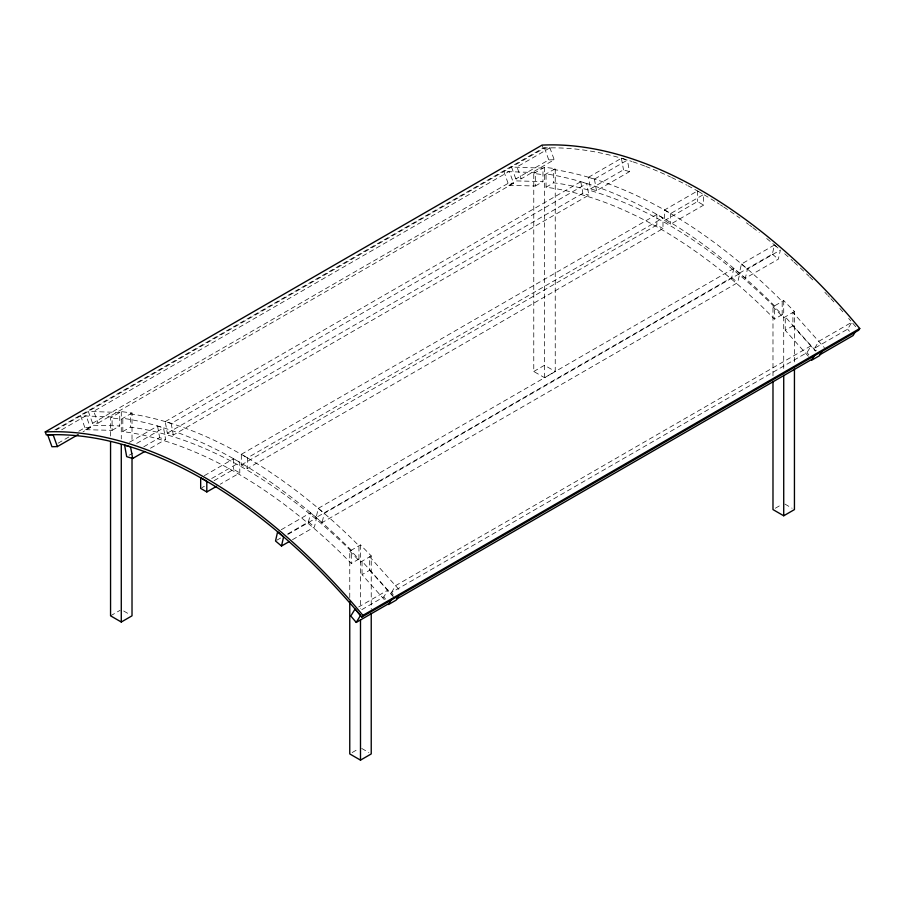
<?xml version="1.0" encoding="UTF-8"?>
<svg xmlns="http://www.w3.org/2000/svg" width="905" height="905" viewBox="0 0 905 905"><rect width="100%" height="100%" fill="white"/><g stroke="black" fill="none" stroke-linecap="round" stroke-linejoin="round"><path stroke-width="0.68" stroke-dasharray="4.53 3.39" d="M287.733 533.927L308.492 521.936L310.573 512.796L322.135 522.57L737.677 282.654L739.77 273.502L324.216 513.418L322.135 522.57M733.797 268.446L318.243 508.372L316.162 517.513L731.704 277.597L733.797 268.446L745.347 278.22L778.323 259.192L780.404 250.04L747.44 269.079L745.347 278.22M292.485 539.685L314.465 526.993L316.546 517.852L287.247 534.765M774.431 244.995L741.455 264.022L739.374 273.163L772.338 254.135L774.431 244.995L778.413 248.355A467.749 270.052 60 0 0 765.653 237.687M361.785 609.653L383.765 596.961L388.03 590.003L358.719 606.927M391.435 592.537L395.7 585.58L811.242 345.665L806.989 352.622L391.435 592.537L393.245 594.675M814.647 348.187L818.912 341.242L851.877 322.203L847.623 329.16L814.647 348.187L816.468 350.326M54.888 429.966L543.147 148.069L549.935 147.877L554.199 159.755L521.235 178.783L515.793 178.93L548.769 159.902L554.199 159.755M56.234 429.92L544.505 148.024A467.749 270.052 60 0 1 628.726 160.457M61.664 429.785L86.088 415.678L90.353 427.556L83.022 431.787M549.935 147.877L516.97 166.916L521.235 178.783M58.044 443.212L69.04 436.866M78.803 431.221L84.912 427.703L90.353 427.556M85.624 429.683L112.084 430.35L112.084 416.911L80.647 415.825L85.624 429.683L93.294 425.248L119.754 425.927L119.754 412.476L88.317 411.402L93.294 425.248M508.836 185.333L535.308 186.011L535.308 172.561L503.87 171.486L508.836 185.333L516.506 180.91L542.966 181.577L542.966 168.138L511.54 167.052L516.506 180.91M98.012 423.133L513.565 183.217L509.3 171.339L93.758 411.255L98.012 423.133L92.582 423.269L508.135 183.353L513.565 183.217M110.557 436.052L110.557 417.793L121.281 411.594L132.017 413.008L132.017 442.59M533.769 173.455L544.505 167.255L555.24 168.669L555.24 371.48L544.505 377.679L533.769 371.48L533.769 173.455L544.505 174.869L555.24 168.669M132.017 413.008L121.281 419.207L110.557 417.793M112.084 430.35L119.754 425.927M535.308 186.011L542.966 181.577M122.82 431.549L130.49 427.126L139.325 428.427A453.224 261.669 60 0 1 350.122 550.127L358.957 559.03L351.298 563.453L342.452 554.55A453.224 261.669 60 0 0 131.666 432.862L122.82 431.549L122.82 418.325L128.137 419.106A468.405 270.437 60 0 1 345.981 544.889L351.298 550.229L351.298 563.453M546.043 187.211L553.702 182.776L562.548 184.088A453.224 261.669 60 0 1 773.334 305.788L782.18 314.691L774.51 319.114L765.675 310.211A453.224 261.669 60 0 0 554.878 188.512L546.043 187.211L546.043 173.986L551.349 174.767A468.405 270.437 60 0 1 769.205 300.539L774.51 305.89L774.51 319.114M129.483 442.274L157.561 426.063L163.545 427.907L165.626 439.457L149.755 448.62M165.23 421.628L580.784 181.713L586.757 183.557L588.838 195.118L173.296 435.034L167.323 433.19L165.23 421.628L171.203 423.472L586.757 183.557M588.454 177.29L621.418 158.262L627.391 160.106L629.484 171.656L596.508 190.684L590.535 188.84L588.454 177.29L594.427 179.133L627.391 160.106M136.678 443.416L163.545 427.907M129.121 455.238L132.786 453.122M143.782 446.776L159.653 437.613L165.626 439.457M167.323 433.19L582.865 193.274L588.838 195.118M590.535 188.84L623.5 169.812L629.484 171.656M204.338 475.668L233.637 458.756L239.78 462.297L239.78 472.919L220.243 484.198M241.307 454.321L656.86 214.406L662.992 217.947L662.992 228.569L247.438 468.496L241.307 464.944L241.307 454.321L247.438 457.862L662.992 217.947M664.53 209.983L670.662 213.523L703.626 194.484L703.626 205.118L670.662 224.146L664.53 220.605L664.53 209.983L697.495 190.944L702.608 193.896M211.691 478.507L239.78 462.297M201.894 487.705L204.338 486.29M214.1 480.657L233.637 469.378L239.78 472.919M241.307 464.944L656.86 225.028L662.992 228.569M664.53 220.605L697.495 201.577L703.626 205.118M110.557 615.819L120.094 610.309M533.769 371.48L544.505 365.281L555.24 371.48M281.274 529.708L310.573 512.796M276.738 540.262L281.625 537.446M349.76 597.594L349.76 551.122L360.495 544.923L371.231 555.896L371.231 609.269M772.983 375.79L772.983 306.772L783.719 300.584L794.443 311.558L794.443 364.93M371.231 555.896L360.495 562.096L349.76 551.122M794.443 311.558L783.719 317.757L772.983 306.772M384.376 599.676L362.034 574.652L369.693 570.229L369.693 556.779L400.225 590.931M808.414 356.31L785.246 330.314L792.916 325.891L792.916 312.44L824.353 347.656M352.147 752.553L358.109 749.114M775.37 508.214L781.332 504.764M784.907 504.074L792.067 508.214M123.668 610.999L129.63 614.45M361.683 748.424L368.844 752.553M772.338 254.135L778.323 259.192M741.455 264.022L747.44 269.079M731.704 277.597L737.677 282.654M318.243 508.372L324.216 513.418M308.492 521.936L314.465 526.993M792.916 325.891L815.258 350.914M369.693 570.229L392.872 596.225M852.793 323.277L856.413 327.553M847.623 329.16L849.433 331.298M815.778 351.016L785.246 316.863L785.246 330.314M806.989 352.622L808.799 354.76M393.46 596.429L362.034 561.213L362.034 574.652M383.765 596.961L385.575 599.099M542.072 145.105L543.147 148.069M544.505 148.024L548.769 159.902M621.418 158.262L623.5 169.812M594.427 179.133L596.508 190.684M580.784 181.713L582.865 193.274M171.203 423.472L173.296 435.034M157.561 426.063L159.653 437.613M783.719 300.584L783.719 369.715M782.18 314.691L782.18 301.467L776.863 296.116A468.405 270.437 60 0 0 559.019 170.344L553.702 169.552L553.702 182.776M697.495 190.944L697.495 201.577M670.662 213.523L670.662 224.146M656.86 214.406L656.86 225.028M544.505 167.255L544.505 377.679M360.495 544.923L360.495 608.443M358.957 559.03L358.957 545.806L353.651 540.455A468.405 270.437 60 0 0 135.795 414.682L130.49 413.902L130.49 427.126M247.438 457.862L247.438 468.496M233.637 458.756L233.637 469.378M121.281 411.594L121.281 438.925M629.79 160.796A467.749 270.052 60 0 1 631.916 161.486M632.968 161.837A467.749 270.052 60 0 1 644.711 166.022M645.774 166.43A467.749 270.052 60 0 1 670.548 176.995M671.623 177.516A467.749 270.052 60 0 1 686.793 185.118M687.879 185.695A467.749 270.052 60 0 1 700.911 192.923M704.169 194.824A467.749 270.052 60 0 1 716.115 202.098M717.201 202.788A467.749 270.052 60 0 1 719.362 204.168M720.448 204.869A467.749 270.052 60 0 1 722.62 206.272M723.706 206.985A467.749 270.052 60 0 1 739.917 218.105M746.387 222.8A467.749 270.052 60 0 1 748.537 224.395M749.612 225.198A467.749 270.052 60 0 1 751.75 226.816M752.824 227.63A467.749 270.052 60 0 1 759.25 232.596M784.703 253.762A467.749 270.052 60 0 1 789.941 258.423M790.993 259.362A467.749 270.052 60 0 1 793.074 261.262M794.126 262.212A467.749 270.052 60 0 1 798.798 266.545M800.359 268.004A467.749 270.052 60 0 1 805.778 273.174M806.547 273.921A467.749 270.052 60 0 1 808.866 276.161M809.636 276.919A467.749 270.052 60 0 1 812.701 279.939M824.885 292.338A467.749 270.052 60 0 1 827.147 294.713M827.894 295.505A467.749 270.052 60 0 1 829.399 297.1M830.903 298.695A467.749 270.052 60 0 1 833.89 301.919M839.829 308.447A467.749 270.052 60 0 1 844.987 314.239M848.641 318.424A467.749 270.052 60 0 1 850.824 320.947"/><path stroke-width="1.36" d="M281.5 546.02L283.582 536.88L277.609 531.823L275.516 540.975L281.5 546.02L288.819 541.801M356.231 622.414L360.495 615.457A467.749 270.052 60 0 0 47.682 434.864L46.325 434.909L45.25 431.934L542.072 145.105L543.43 145.049A470.985 271.919 60 0 1 858.393 326.897L859.75 328.515L858.675 330.223L361.853 617.063L355.065 609.042L350.801 616L356.231 622.414L389.207 603.375M392.046 598.748L388.494 604.54L396.164 600.117L399.003 595.479M814.557 355.563L811.706 360.201L819.376 355.767L822.215 351.129M855.191 332.101L853.053 335.574L820.088 354.613M361.853 617.063L362.928 615.343L859.75 328.515M57.377 446.595L53.124 434.717L47.682 434.864L51.947 446.731L57.377 446.595L78.135 434.604M132.662 458.484L130.569 446.934L124.596 445.09L126.677 456.64L132.662 458.484L144.868 451.437M206.804 491.947L206.804 481.324L200.672 477.783L200.672 488.406L206.804 491.947L216.578 486.313M110.557 441.663L110.557 615.819L121.281 622.018L132.017 615.819L132.017 458.077M396.865 598.952L812.418 359.036M349.76 601.825L349.76 753.933L360.495 760.132L371.231 753.933L371.231 613.477M772.983 381.424L772.983 509.583L783.719 515.782L794.443 509.583L794.443 369.138M45.25 431.934L46.608 431.889A470.985 271.919 60 0 1 361.57 613.737L362.928 615.343M783.719 375.337L783.719 515.782M360.495 619.676L360.495 760.132M121.281 444.559L121.281 622.018"/></g></svg>
